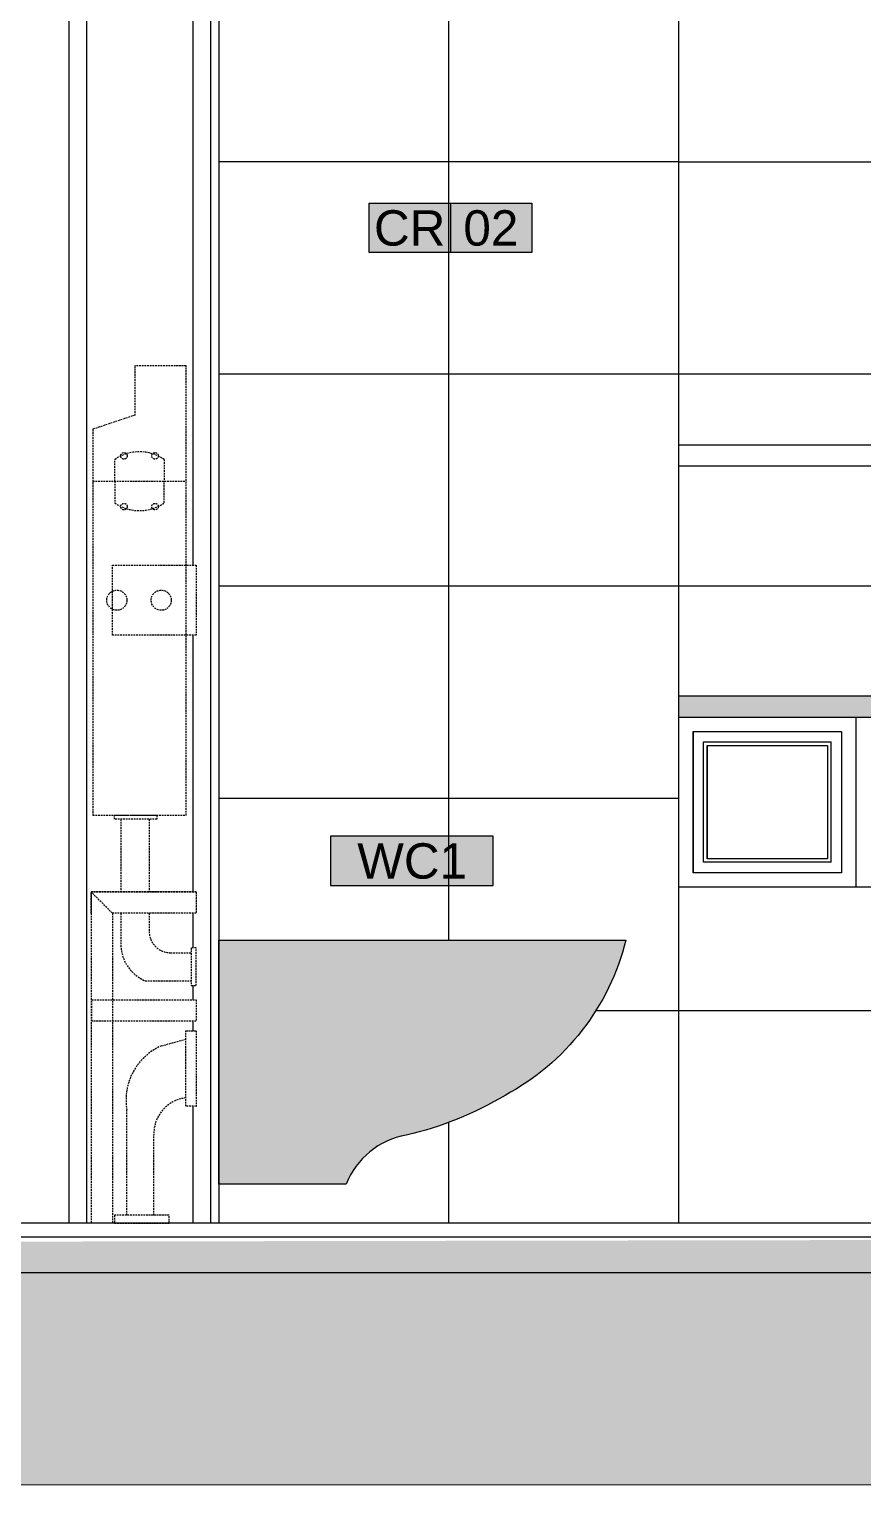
# Model space of a CAD drawing. Header units: centimetres. Extents: x -3207095 to 15275363, y -32656 to 4798027.
# Drawn here: x 709876.5 to 710053.2, y 4437842.9 to 4438151.5 of the extents above; entities that cross this region are included whole.
import ezdxf
from ezdxf.enums import TextEntityAlignment as Align

# ---------------------------------------------------------------- set-up
doc = ezdxf.new("R2010")
doc.units = ezdxf.units.CM
for name, pattern in [('DUZ', [500, 500]), ('HIDDEN', [0.375, 0.25, -0.125]), ('ШТРИХОВАЯ', [0.75, 0.5, -0.25])]:
    doc.linetypes.add(name, pattern=pattern)
doc.layers.get('0').update_dxf_attribs({"color": 1, "linetype": 'DUZ'})
for name, color, linetype in [('255', 255, 'Continuous'), ('a_duvar_alcipan', 2, 'Continuous'), ('a_kolon', 4, 'Continuous'), ('a_kolon_tarama', 252, 'Continuous'), ('a_mobilya', 1, 'Continuous'), ('a_mobilya_tarama', 253, 'Continuous'), ('a_seramik', 241, 'Continuous'), ('a_yazi', 105, 'Continuous'), ('a_zemin_kaplama', 30, 'Continuous'), ('Wet Area 030 Sanitary', 4, 'Continuous'), ('ШТРИХ', 254, 'ШТРИХОВАЯ')]:
    doc.layers.add(name, color=color, linetype=linetype)
doc.layers.add('iç duvar', color=7, linetype='Continuous', lineweight=50)
doc.styles.add('KOD', font='arial.ttf')

# ---------------------------------------------------------------- blocks, each defined once
blk = doc.blocks.new('STARCK-KLOZET_YAN')
at = {"layer": '255'}
h = blk.add_hatch(color=256, dxfattribs=at)
edge = h.paths.add_edge_path()
edge.add_line((18.00002411140667, -34.49742357332434), (3.637978807091713e-12, -34.5))
edge.add_line((3.637978807091713e-12, -34.5), (0, 0))
edge.add_line((0, 0), (57.5, 0))
edge.add_arc((24.33823148064585, 8.181951201748234), 34.15621783510314, 298.1153258103459, 346.14031253983416, ccw=False)
edge.add_arc((15.35741359649546, 20.09990886259948), 48.95434214649311, 283.13356272517495, 300.81381677036165, ccw=False)
edge.add_arc((28.35449695676652, -38.52502475920846), 11.11020608350002, 99.70856820353063, 158.7453526092208)
at = {"flags": 128}
blk.add_lwpolyline([(18.00002411140667, -34.49742357332434), (3.637978807091713e-12, -34.5), (0, 0), (57.5, 0, -0.2126705152751768), (40.43427470295865, -21.94386180611036, -0.07729806358318947), (26.48090754335863, -27.57393614081957, 0.2634496632043544)], format="xyb", close=True, dxfattribs=at)
blk = doc.blocks.new('rezervuar')
at = {"layer": 'Wet Area 030 Sanitary', "color": 2, "linetype": 'HIDDEN', "ltscale": 10}
for p, q in [((70806.01302727194, 36284.32856803315), (70937.7130374746, 36284.32856803315)), ((70833.6984546141, 35673.75363998627, -0.03110317575706086), (70803.6984546141, 35703.75363998627, -0.03110317575706086))]:
    blk.add_line(p, q, dxfattribs=at)
for points in [[(70937.7130374746, 36447.24682929658), (70865.41813599317, 36447.24682929658), (70865.41813599317, 36377.71895178079), (70806.01302727194, 36357.76948262927), (70806.01302727194, 35812.35756068505), (70937.7130374746, 35812.35756068505), (70937.7130374746, 36447.24682929658)], [(70837.07091394585, 36284.32856803315), (70837.07091394585, 36315.07027036333)], [(70906.73969538239, 36315.07027036333), (70906.73969538244, 36315.07027036333), (70906.73969538244, 36284.32856803315)], [(70837.07091394585, 36284.32856803315), (70837.07091394585, 36253.58686570298)], [(70906.73969538239, 36253.58686570298), (70906.73969538244, 36253.58686570298), (70906.73969538244, 36284.32856803315)], [(70845.53562638596, 35806.73016640809), (70845.53562638594, 35703.75363998627)], [(70885.66366132359, 35806.73016640809), (70885.66366132359, 35703.75363998627)]]:
    blk.add_lwpolyline(points, dxfattribs=at)
for points in [[(70833.86849161169, 36165.71875825584), (70952.0888183055, 36165.71875825584), (70952.0888183055, 36066.68102687283), (70833.86849161169, 36066.68102687283)], [(70836.77992875689, 35812.35756068505), (70896.33464929018, 35812.35756068505), (70896.33464929018, 35806.73016640809), (70836.77992875689, 35806.73016640809)]]:
    blk.add_lwpolyline(points, close=True, dxfattribs=at)
at = {"layer": 'Wet Area 030 Sanitary', "color": 2, "linetype": 'HIDDEN', "ltscale": 10, "elevation": -0.03110317575706086}
for points in [[(70952.08882351381, 35703.75364002255), (70803.6984546141, 35703.75363998627), (70803.6984546141, 35235.80353151442)], [(70803.6984546141, 35673.75363998627), (70803.6984546141, 35703.75363998627), (70952.08882351381, 35703.75364002255), (70952.08882351381, 35673.75364002255), (70833.6984546141, 35673.75363998627)], [(70952.08882351381, 35673.75364002255), (70833.6984546141, 35673.75363998627), (70833.6984546141, 35235.80353151442)], [(70804.63790088246, 35521.27570698998), (70804.63790088246, 35551.27570698998), (70952.08882199904, 35551.27570698998), (70952.08882199904, 35521.27570698998), (70804.63790088246, 35521.27570698998)]]:
    blk.add_lwpolyline(points, dxfattribs=at)
at = {"layer": 'Wet Area 030 Sanitary', "color": 2, "linetype": 'HIDDEN', "ltscale": 10}
for points in [[(70845.53562638594, 35673.75363998627), (70845.53562638594, 35628.30300019051, 0.2890719925988783), (70879.76521302602, 35578.30300019051), (70944.82505411163, 35578.30300179188)], [(70885.66366132359, 35673.75363998627), (70885.66366132359, 35647.95134200189, 0.4142135713147379), (70915.66366223944, 35617.95134200189), (70944.82505411163, 35617.95134366042)]]:
    blk.add_lwpolyline(points, format="xyb", dxfattribs=at)
for points, elevation in [([(70952.08882266455, 35624.73439822103), (70944.82505411163, 35624.73439822103), (70944.82505411163, 35571.3936914135), (70952.08882266455, 35571.3936914135)], -0.03525512898314007), ([(70952.088823619, 35400.78413191637), (70937.56128651314, 35401.09603936653), (70937.56128651314, 35507.46554553145), (70952.088823619, 35507.46554553145)], -0.04120980925577283), ([(70836.50744838487, 35235.80353151442), (70913.61944919427, 35235.80353151442), (70913.61944919427, 35247.05832006835), (70836.50744838487, 35247.05832006835)], -0.04574897812798578)]:
    blk.add_lwpolyline(points, close=True, dxfattribs=dict(at, elevation=elevation))
at = {"layer": 'Wet Area 030 Sanitary', "color": 2, "linetype": 'HIDDEN', "ltscale": 10, "elevation": 0.0293004487105073}
for points in [[(70854.018843643, 35247.05832006835), (70854.01884364297, 35395.70720403705, -0.3433489820416239), (70902.8760417887, 35486.32788184013), (70937.56128651314, 35495.70720318332)], [(70892.2774732611, 35247.05832006835), (70892.2774732611, 35360.40149624876, -0.3923922377490377), (70937.56128651314, 35412.84128256275, -0.3180557666975277)]]:
    blk.add_lwpolyline(points, format="xyb", dxfattribs=at)
at = {"layer": 'Wet Area 030 Sanitary', "color": 2, "linetype": 'HIDDEN', "ltscale": 10}
for centre, radius in [((70849.93790208205, 36320.17268147282), 4.59882626352919), ((70893.8727072462, 36320.17268147282), 4.59882626352919), ((70849.93790208205, 36248.48445459348), 4.59882626352919), ((70893.8727072462, 36248.48445459348), 4.59882626352919), ((70839.91549995482, 36116.08593161212), 14.21822665796208), ((70902.64046837285, 36116.08593161212), 14.21822665796208)]:
    blk.add_circle(centre, radius, dxfattribs=at)
for centre, start, end in [((70871.90530466412, 36264.63986227577), 55.36554109016699, 124.634458909833), ((70871.90530466412, 36304.01727379052), 235.3655410901669, 304.634458909833)]:
    blk.add_arc(centre, 61.29160494378019, start, end, dxfattribs=at)

msp = doc.modelspace()

# ---------------------------------------------------------------- hatches: boundary and pattern name
for points in [[(709948.6016403418, 4438114.599441743), (709983.040896263, 4438114.599441743), (709983.040896263, 4438104.13571492), (709948.6016403418, 4438104.13571492)], [(709940.3990231301, 4437969.931203082), (709974.8990231303, 4437969.931203082), (709974.8990231303, 4437980.394929904), (709940.3990231301, 4437980.394929904)]]:
    msp.add_hatch(color=255).paths.add_polyline_path(points)
at = {"layer": 'a_kolon_tarama'}
h = msp.add_hatch(dxfattribs=at)
h.set_pattern_fill('AR-CONC', color=256, scale=0.7499999999971575, style=0)
h.set_pattern_definition([(130, (714831.5433433212, 4438189.495693654), (-5.379451369485262, -0.4706410123676796), [0.5624999999978683, -6.187499999976551]), (185, (714831.5433433212, 4438189.495693654), (1.040635002093556, 5.641441002728708), [0.4499999999982946, -4.949999999981241]), (79.54860000000002, (714831.095055721, 4438189.456473606), (-4.338820362838718, 5.170796565437555), [0.4780514249981858, -5.25856583998004]), (133.8158, (714831.5433433212, 4438190.995693654), (-8.004307864661998, -1.241392607462931), [0.843749999996802, -9.281249999964821]), (83.3644, (714830.8763177337, 4438190.892243851), (-7.009970291588708, 7.305884031725624), [0.7170771599972825, -7.887847499970106]), (188.8158, (714831.5433433212, 4438190.995693654), (-7.009964588475636, 7.305889506912246), [0.6749999999974383, -7.424999999971824]), (159, (714830.7933433212, 4438190.620693652), (-4.476802890871496, -3.019641679978597), [0.562499999997868, -6.187499999976549]), (214, (714830.7933433212, 4438190.620693652), (-1.824864989404946, 5.438625337830785), [0.4499999999982946, -4.94999999998124]), (108.5485999999999, (714830.4202765732, 4438190.369056609), (-6.301669714337292, 2.418978725315475), [0.4780514249981861, -5.258565839980045]), (142.5, (714831.5433433212, 4438189.495693654), (-0.09119891487933438, 2.496703903725374), [0, -4.889999999981469, 0, -5.024999999980957, 0, -4.968749999981171]), (172.5, (714831.5433433212, 4438189.495693654), (-1.973021530808637, 2.958087839106491), [0, -2.86499999998914, 0, -4.777499999981892, 0, -1.893749999992822]), (212.5, (714833.215843321, 4438189.495693654), (-4.003668271277894, -0.1691615380072073), [0, -1.874999999992885, 0, -5.8499999999778, 0, -7.762499999970543]), (222.5, (714833.965843321, 4438189.495693654), (-4.37389627005132, 0.750787367489537), [0, -2.437499999990761, 0, -3.884999999985275, 0, -5.512499999979106])])
h.paths.add_polyline_path([(709561.6057600372, 4437893.892029334), (709559.4284082572, 4437887.892029332), (710379.928408359, 4437887.892029334), (710379.928408359, 4437895.392029336)])
msp.add_hatch(color=256, dxfattribs=at).paths.add_polyline_path([(709539.9284082495, 4437887.892029334), (711174.9284083566, 4437887.892029334), (711174.9284083566, 4437842.892029336), (709539.9284082495, 4437842.892029336)])
at = {"layer": 'a_mobilya_tarama'}
msp.add_hatch(color=256, dxfattribs=at).paths.add_polyline_path([(710226.3284083598, 4438010.142029336), (710014.2284083606, 4438010.142029336), (710014.2284083606, 4438005.642029334), (710226.3284083598, 4438005.642029334)])

# ---------------------------------------------------------------- linework, layer by layer
at = {"layer": 'a_duvar_alcipan'}
for p, q in [((709884.928408361, 4438412.892029332), (709884.928408361, 4437898.392029336)), ((709914.9284083613, 4438397.142029334), (709914.9284083613, 4437898.392029336))]:
    msp.add_line(p, q, dxfattribs=at)
at = {"layer": 'a_duvar_alcipan', "color": 1}
for p, q in [((709888.6784083613, 4438397.142029334), (709888.6784083613, 4437898.392029336)), ((709911.1784083613, 4438397.142029334), (709911.1784083613, 4438037.87931337)), ((709911.1784083613, 4438023.023653662), (709911.1784083613, 4437968.584545635)), ((709911.1784083613, 4437964.084545635), (709911.1784083613, 4437956.731659366)), ((709911.1784083613, 4437948.730553342), (709911.1784083613, 4437945.712855678)), ((709911.1784083613, 4437941.212855678), (709911.1784083613, 4437939.141331462)), ((709911.1784083613, 4437923.155221969), (709911.1784083613, 4437898.392029336))]:
    msp.add_line(p, q, dxfattribs=at)
at = {"layer": 'a_kolon'}
msp.add_line((709850.5084402731, 4437887.892029334), (711174.9284083566, 4437887.892029334), dxfattribs=at)
at = {"layer": 'a_mobilya'}
for p, q in [((710014.2284083606, 4438063.392029336), (710226.3284083598, 4438063.392029336)), ((710014.2284083606, 4438058.892029334), (710014.2284083606, 4438063.392029336)), ((710226.3284083598, 4438058.892029334), (710014.2284083606, 4438058.892029334)), ((710014.2284083606, 4438010.142029336), (710226.3284083598, 4438010.142029336)), ((710051.7284083611, 4438005.642029334), (710051.7284083611, 4437969.642029336)), ((710017.2284083609, 4438002.642029334), (710017.2284083609, 4437972.642029336)), ((710019.4784083611, 4437974.892029336), (710019.4784083611, 4438000.392029334)), ((710046.4784083606, 4437974.892029336), (710046.4784083606, 4438000.392029334)), ((710048.7284083609, 4438002.642029334), (710048.7284083609, 4437972.642029336)), ((710020.2284083611, 4437999.642029334), (710020.2284083611, 4437975.642029336)), ((710045.7284083606, 4437999.642029334), (710045.7284083606, 4437975.642029336))]:
    msp.add_line(p, q, dxfattribs=at)
msp.add_lwpolyline([(710014.2284083606, 4438005.642029334), (710226.3284083598, 4438005.642029334), (710226.3284083598, 4437969.642029336), (710014.2284083606, 4437969.642029336)], close=True, dxfattribs=at)
for points in [[(710048.7284083609, 4437972.642029336), (710017.2284083609, 4437972.642029336), (710017.2284083609, 4438002.642029334), (710048.7284083609, 4438002.642029334)], [(710046.4784083606, 4437974.892029336), (710019.4784083611, 4437974.892029336), (710019.4784083611, 4438000.392029334), (710046.4784083606, 4438000.392029334)], [(710045.7284083606, 4437975.642029336), (710020.2284083611, 4437975.642029336), (710020.2284083611, 4437999.642029334), (710045.7284083606, 4437999.642029334)]]:
    msp.add_lwpolyline(points, dxfattribs=at)
at = {"layer": 'a_seramik'}
for p, q in [((709916.7284083611, 4438397.142029332), (709916.7284083611, 4437898.392029336)), ((709965.4784083611, 4437958.392029336), (709965.4784083611, 4438273.392029334)), ((710014.2284083606, 4437898.392029336), (710014.2284083606, 4438273.392029334)), ((710014.2284083606, 4438123.392029334), (709916.7284083611, 4438123.392029334)), ((710014.2284083606, 4438123.392029334), (710060.2784083604, 4438123.392029334)), ((710060.2784083604, 4438078.392029336), (709916.7284083611, 4438078.392029336)), ((710117.2784083607, 4438033.392029334), (709916.7284083611, 4438033.392029334)), ((710014.2284083606, 4437988.392029336), (709916.7284083611, 4437988.392029336)), ((710014.2284083606, 4437943.392029334), (709996.6079091071, 4437943.392029334)), ((710226.3284083598, 4437943.392029334), (710014.2284083606, 4437943.392029334)), ((709965.4784083611, 4437898.392029336), (709965.4784083611, 4437919.759747203))]:
    msp.add_line(p, q, dxfattribs=at)
at = {"layer": 'a_yazi'}
msp.add_line((709965.7908962637, 4438114.599441743), (709965.7908962637, 4438104.13571492), dxfattribs=at)
for points in [[(709948.6016403418, 4438114.599441743), (709983.040896263, 4438114.599441743), (709983.040896263, 4438104.13571492), (709948.6016403418, 4438104.13571492)], [(709940.3990231301, 4437969.931203082), (709974.8990231303, 4437969.931203082), (709974.8990231303, 4437980.394929904), (709940.3990231301, 4437980.394929904)]]:
    msp.add_lwpolyline(points, close=True, dxfattribs=at)
at = {"layer": 'a_zemin_kaplama'}
for p, q in [((710379.928408359, 4437898.392029336), (709599.9284082595, 4437898.392029336)), ((710379.928408359, 4437895.392029336), (709599.9284082595, 4437895.392029336))]:
    msp.add_line(p, q, dxfattribs=at)
at = {"layer": 'Defpoints', "ltscale": 5}
msp.add_lwpolyline([(710226.3284083598, 4438058.892029334), (710014.2284083606, 4438058.892029334), (710014.2284083606, 4438063.392029336), (710226.3284083598, 4438063.392029336)], close=True, dxfattribs=at)
at = {"layer": 'iç duvar', "color": 7, "lineweight": 18}
msp.add_lwpolyline([(709539.9284082495, 4437887.892029334), (711174.9284083566, 4437887.892029334), (711174.9284083566, 4437842.892029336), (709539.9284082495, 4437842.892029336)], close=True, dxfattribs=at)

# ---------------------------------------------------------------- block references
at = {"layer": 'a_mobilya', "xscale": 1.499999999994315, "yscale": 1.499999999994315, "zscale": 1.499999999994315}
msp.add_blockref('STARCK-KLOZET_YAN', (709916.7284083611, 4437958.392029336), dxfattribs=at)
at = {"layer": 'ШТРИХ', "color": 0, "xscale": 0.1499999999994315, "yscale": 0.1499999999994315, "zscale": 0.1499999999994315}
msp.add_blockref('rezervuar', (699269.1150842777, 4432613.021499651, 0.006181471388342498), dxfattribs=at)

# ---------------------------------------------------------------- texts
at = {"layer": 'a_yazi', "style": 'KOD'}
for tag, text, p in [('CR', 'CG', (709957.1658962634, 4438109.367578331)), ('02', '02', (709974.3816547457, 4438109.367578331)), ('WC1', 'CG', (709957.6938771063, 4437975.163066493))]:
    msp.add_attdef(tag, text=text, height=7.499999999971576, dxfattribs=at).set_placement(p, align=Align.MIDDLE)

doc.saveas('drawing.dxf')
